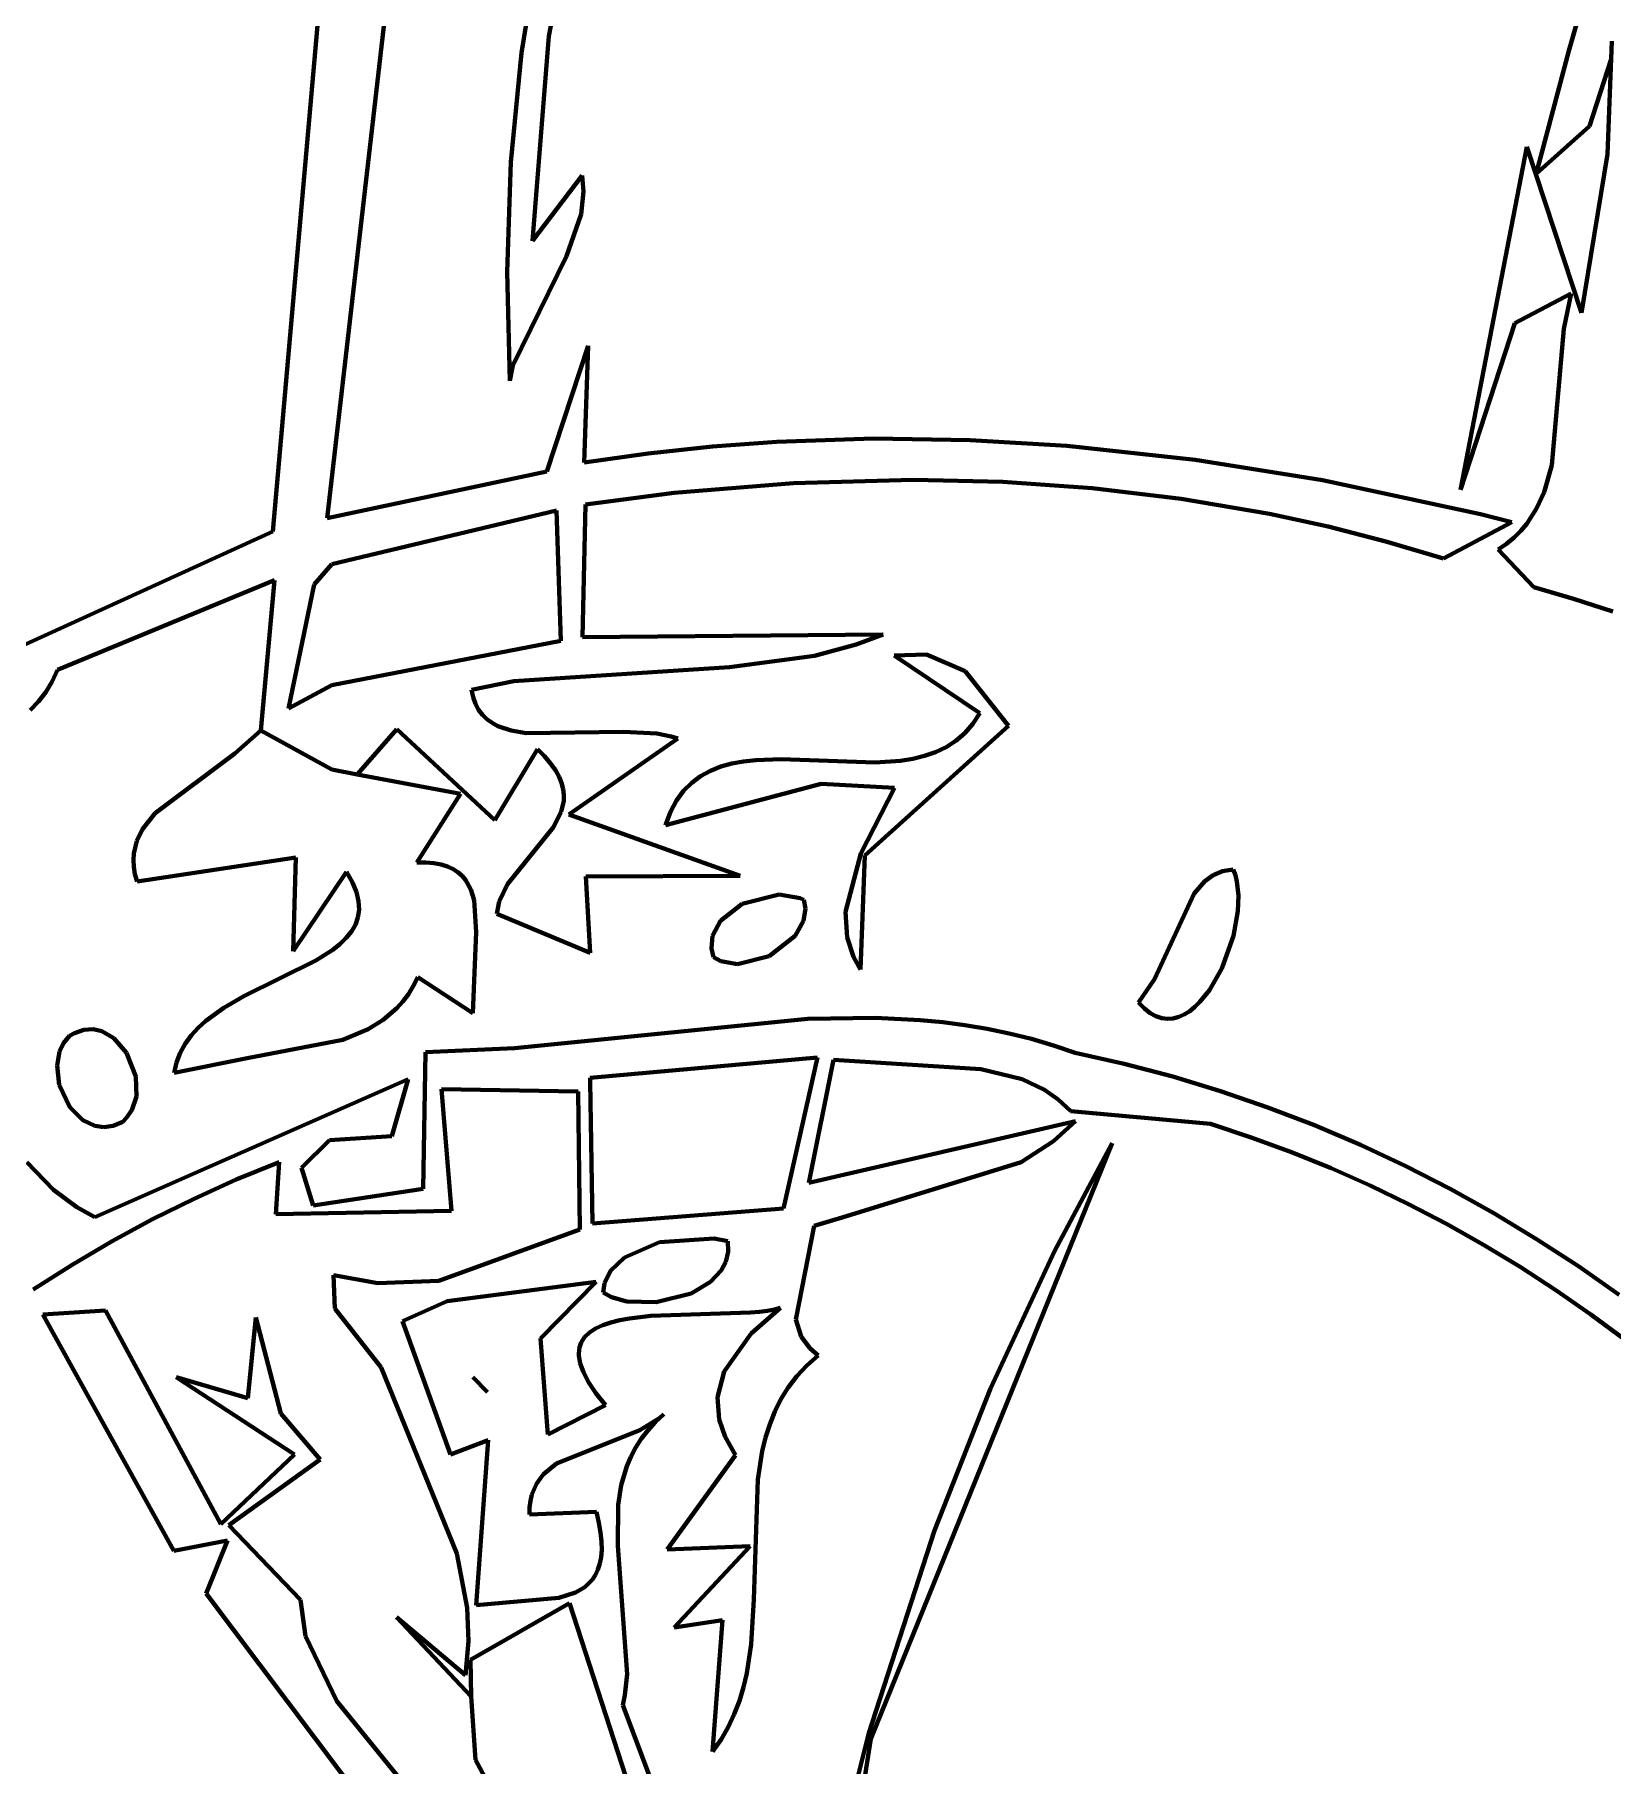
# Model space of a CAD drawing. Header units: millimetres. Extents: x 0 to 10.4, y 0 to 8.2.
# Drawn here: x 9.227 to 9.871, y 2.532 to 3.239 of the extents above; entities that cross this region are included whole.
import ezdxf

# ---------------------------------------------------------------- set-up
doc = ezdxf.new("R2010")
doc.units = ezdxf.units.MM
for name, color, linetype, lineweight in [('color#000000ff', 7, 'CONTINUOUS', 100), ('color#929292ff', 7, 'CONTINUOUS', 100), ('color#ffffffff', 7, 'CONTINUOUS', 100)]:
    doc.layers.add(name, color=color, linetype=linetype, lineweight=lineweight)

msp = doc.modelspace()

# ---------------------------------------------------------------- linework, layer by layer
at = {"layer": 'color#000000ff'}
for p, q in [((9.37783, 3.31734), (9.34618, 3.0415)), ((9.32394, 3.03604), (9.34745, 3.30261)), ((9.44762, 3.2967), (9.43676, 3.23855)), ((9.42554, 3.23179), (9.43265, 3.27615)), ((9.8535, 3.23261), (9.86788, 3.28265)), ((9.43676, 3.23855), (9.42999, 3.15487)), ((9.86933, 3.19039), (9.87103, 3.23657)), ((9.87103, 3.23657), (9.87078, 3.22915)), ((9.42122, 3.18707), (9.42554, 3.23179)), ((9.84019, 3.18232), (9.8535, 3.23261)), ((9.87078, 3.22915), (9.86185, 3.20183)), ((9.86185, 3.20183), (9.84019, 3.18232)), ((9.80919, 3.05312), (9.8363, 3.19331)), ((9.8363, 3.19331), (9.8587, 3.12545)), ((9.41966, 3.14228), (9.42122, 3.18707)), ((9.8587, 3.12545), (9.86933, 3.19039)), ((9.42999, 3.15487), (9.45035, 3.18158)), ((9.45035, 3.18158), (9.45082, 3.17509)), ((9.45082, 3.17509), (9.44994, 3.16587)), ((9.44994, 3.16587), (9.44398, 3.14871)), ((9.44398, 3.14871), (9.42204, 3.10391)), ((9.42079, 3.09768), (9.41966, 3.14228)), ((9.85448, 3.13346), (9.83141, 3.1213)), ((9.85138, 3.11891), (9.85448, 3.13346)), ((9.83141, 3.1213), (9.80919, 3.05312)), ((9.84655, 3.06321), (9.85138, 3.11891)), ((9.43584, 3.06059), (9.45279, 3.112)), ((9.45279, 3.112), (9.45116, 3.06425)), ((9.42204, 3.10391), (9.42079, 3.09768)), ((9.47736, 3.06803), (9.50361, 3.07086)), ((9.50361, 3.07086), (9.52991, 3.07279)), ((9.52991, 3.07279), (9.5694, 3.07406)), ((9.5694, 3.07406), (9.6089, 3.07346)), ((9.6089, 3.07346), (9.64834, 3.0711)), ((9.64834, 3.0711), (9.70076, 3.0654)), ((9.45116, 3.06425), (9.47736, 3.06803)), ((9.70076, 3.0654), (9.75287, 3.05703)), ((9.34618, 3.0415), (9.43584, 3.06059)), ((9.58557, 3.05728), (9.53669, 3.05592)), ((9.62222, 3.05642), (9.58557, 3.05728)), ((9.65877, 3.05386), (9.62222, 3.05642)), ((9.75287, 3.05703), (9.81738, 3.04316)), ((9.84342, 3.05225), (9.84655, 3.06321)), ((9.48797, 3.05186), (9.45167, 3.04715)), ((9.53669, 3.05592), (9.48797, 3.05186)), ((9.69513, 3.04952), (9.65877, 3.05386)), ((9.73122, 3.04333), (9.69513, 3.04952)), ((9.84033, 3.04548), (9.84342, 3.05225)), ((9.43987, 3.04469), (9.34811, 3.02277)), ((9.44167, 2.99146), (9.43987, 3.04469)), ((9.45167, 3.04715), (9.45053, 2.99297)), ((9.75509, 3.03814), (9.73122, 3.04333)), ((9.81738, 3.04316), (9.83018, 3.03997)), ((9.83627, 3.03924), (9.84033, 3.04548)), ((9.15948, 2.96112), (9.32394, 3.03604)), ((9.77877, 3.03207), (9.75509, 3.03814)), ((9.83018, 3.03997), (9.80224, 3.02509)), ((9.83108, 3.03362), (9.83383, 3.03635)), ((9.83383, 3.03635), (9.83627, 3.03924)), ((9.80224, 3.02509), (9.77877, 3.03207)), ((9.82463, 3.0287), (9.82803, 3.03107)), ((9.83912, 3.01337), (9.82463, 3.0287)), ((9.82803, 3.03107), (9.83108, 3.03362)), ((9.34811, 3.02277), (9.34082, 3.01449)), ((9.32469, 3.01619), (9.23594, 2.97961)), ((9.3191, 2.95472), (9.32469, 3.01619)), ((9.34082, 3.01449), (9.3304, 2.96369)), ((9.85539, 3.00859), (9.83912, 3.01337)), ((9.8715, 3.00336), (9.85539, 3.00859)), ((9.45053, 2.99297), (9.57333, 2.99405)), ((9.57333, 2.99405), (9.56223, 2.98988)), ((9.34808, 2.97325), (9.44167, 2.99146)), ((9.56223, 2.98988), (9.54528, 2.98531)), ((9.57787, 2.98547), (9.591, 2.9858)), ((9.591, 2.9858), (9.60679, 2.97899)), ((9.23594, 2.97961), (9.23379, 2.97482)), ((9.51056, 2.98064), (9.42244, 2.97497)), ((9.54528, 2.98531), (9.51056, 2.98064)), ((9.61287, 2.96188), (9.57787, 2.98547)), ((9.60679, 2.97899), (9.62459, 2.95671)), ((9.23379, 2.97482), (9.23119, 2.97049)), ((9.3304, 2.96369), (9.34808, 2.97325)), ((9.42244, 2.97497), (9.40517, 2.97142)), ((9.40517, 2.97142), (9.40577, 2.96833)), ((9.2282, 2.96659), (9.22483, 2.96307)), ((9.23119, 2.97049), (9.2282, 2.96659)), ((9.40577, 2.96833), (9.40672, 2.9656)), ((9.40672, 2.9656), (9.40799, 2.96321)), ((9.40799, 2.96321), (9.40957, 2.96114)), ((9.40957, 2.96114), (9.41144, 2.95936)), ((9.41144, 2.95936), (9.41357, 2.95785)), ((9.41357, 2.95785), (9.41594, 2.9566)), ((9.60665, 2.95366), (9.60995, 2.95743)), ((9.60995, 2.95743), (9.61287, 2.96188)), ((9.34806, 2.93886), (9.3191, 2.95472)), ((9.37464, 2.95531), (9.35846, 2.9368)), ((9.41461, 2.91809), (9.37464, 2.95531)), ((9.41594, 2.9566), (9.42135, 2.95478)), ((9.42135, 2.95478), (9.4275, 2.95373)), ((9.4275, 2.95373), (9.46728, 2.95426)), ((9.48936, 2.95143), (9.44482, 2.92039)), ((9.46728, 2.95426), (9.48081, 2.95357)), ((9.48081, 2.95357), (9.48671, 2.95234)), ((9.48671, 2.95234), (9.48936, 2.95143)), ((9.62459, 2.95671), (9.56589, 2.90371)), ((9.599, 2.94795), (9.60299, 2.95051)), ((9.60299, 2.95051), (9.60665, 2.95366)), ((9.43204, 2.9472), (9.41461, 2.91809)), ((9.435, 2.94421), (9.43204, 2.9472)), ((9.43744, 2.94133), (9.435, 2.94421)), ((9.58043, 2.94242), (9.5854, 2.9432)), ((9.5854, 2.9432), (9.59018, 2.94435)), ((9.59018, 2.94435), (9.59472, 2.94591)), ((9.59472, 2.94591), (9.599, 2.94795)), ((9.35846, 2.9368), (9.34806, 2.93886)), ((9.43939, 2.93856), (9.43744, 2.94133)), ((9.44088, 2.93589), (9.43939, 2.93856)), ((9.49508, 2.93343), (9.49874, 2.93615)), ((9.49874, 2.93615), (9.50272, 2.93833)), ((9.50272, 2.93833), (9.50699, 2.94002)), ((9.50699, 2.94002), (9.51153, 2.94127)), ((9.51153, 2.94127), (9.5163, 2.94215)), ((9.5163, 2.94215), (9.52128, 2.9427)), ((9.52128, 2.9427), (9.5317, 2.94303)), ((9.5317, 2.94303), (9.57, 2.94174)), ((9.57, 2.94174), (9.58043, 2.94242)), ((9.44194, 2.93331), (9.44088, 2.93589)), ((9.4426, 2.93081), (9.44194, 2.93331)), ((9.44289, 2.92839), (9.4426, 2.93081)), ((9.54798, 2.93293), (9.48434, 2.91611)), ((9.48887, 2.92617), (9.49178, 2.93013)), ((9.49178, 2.93013), (9.49508, 2.93343)), ((9.57796, 2.93136), (9.54798, 2.93293)), ((9.56426, 2.90442), (9.57796, 2.93136)), ((9.44182, 2.92152), (9.44283, 2.92604)), ((9.44283, 2.92604), (9.44289, 2.92839)), ((9.48638, 2.92152), (9.48887, 2.92617)), ((9.41977, 2.89195), (9.43849, 2.91507)), ((9.43849, 2.91507), (9.44182, 2.92152)), ((9.44482, 2.92039), (9.51492, 2.8953)), ((9.48434, 2.91611), (9.48638, 2.92152)), ((9.55795, 2.88067), (9.56426, 2.90442)), ((9.56589, 2.90371), (9.56399, 2.85711)), ((9.51492, 2.8953), (9.45187, 2.8951)), ((9.45187, 2.8951), (9.45359, 2.86389)), ((9.70473, 2.89315), (9.70811, 2.89561)), ((9.70811, 2.89561), (9.71195, 2.89724)), ((9.71195, 2.89724), (9.71632, 2.89791)), ((9.71632, 2.89791), (9.71723, 2.8956)), ((9.71723, 2.8956), (9.71789, 2.89305)), ((9.41643, 2.88491), (9.41977, 2.89195)), ((9.51573, 2.88388), (9.53079, 2.88773)), ((9.53079, 2.88773), (9.53946, 2.88622)), ((9.68419, 2.85317), (9.70038, 2.88815)), ((9.70038, 2.88815), (9.70473, 2.89315)), ((9.71789, 2.89305), (9.71852, 2.88732)), ((9.71852, 2.88732), (9.71827, 2.88097)), ((9.41541, 2.87986), (9.41643, 2.88491)), ((9.45359, 2.86389), (9.41541, 2.87986)), ((9.50686, 2.87696), (9.51573, 2.88388)), ((9.53946, 2.88622), (9.54095, 2.88551)), ((9.54152, 2.88206), (9.5408, 2.87703)), ((9.54095, 2.88551), (9.54152, 2.88206)), ((9.55867, 2.87009), (9.55795, 2.88067)), ((9.71827, 2.88097), (9.71642, 2.87084)), ((9.50362, 2.87088), (9.50686, 2.87696)), ((9.5408, 2.87703), (9.53738, 2.87083)), ((9.50316, 2.86572), (9.50362, 2.87088)), ((9.50399, 2.86205), (9.50316, 2.86572)), ((9.53738, 2.87083), (9.5268, 2.86252)), ((9.5612, 2.86225), (9.55867, 2.87009)), ((9.71642, 2.87084), (9.71163, 2.85747)), ((9.50698, 2.86045), (9.50399, 2.86205)), ((9.51386, 2.85924), (9.50698, 2.86045)), ((9.5268, 2.86252), (9.51386, 2.85924)), ((9.56399, 2.85711), (9.5612, 2.86225)), ((9.6777, 2.84358), (9.68419, 2.85317)), ((9.71163, 2.85747), (9.70663, 2.84864)), ((9.70663, 2.84864), (9.70276, 2.84379)), ((9.54257, 2.83684), (9.57018, 2.83727)), ((9.57018, 2.83727), (9.5885, 2.83638)), ((9.68005, 2.84113), (9.6777, 2.84358)), ((9.68242, 2.83927), (9.68005, 2.84113)), ((9.68479, 2.83796), (9.68242, 2.83927)), ((9.68715, 2.83717), (9.68479, 2.83796)), ((9.6895, 2.83688), (9.68715, 2.83717)), ((9.69183, 2.83705), (9.6895, 2.83688)), ((9.69412, 2.83766), (9.69183, 2.83705)), ((9.69637, 2.83867), (9.69412, 2.83766)), ((9.69857, 2.84004), (9.69637, 2.83867)), ((9.7007, 2.84176), (9.69857, 2.84004)), ((9.70276, 2.84379), (9.7007, 2.84176)), ((9.42269, 2.82497), (9.54257, 2.83684)), ((9.5885, 2.83638), (9.59763, 2.83551)), ((9.59763, 2.83551), (9.60674, 2.83433)), ((9.60674, 2.83433), (9.61581, 2.83282)), ((9.61581, 2.83282), (9.62486, 2.83095)), ((9.62486, 2.83095), (9.63387, 2.8287)), ((9.38541, 2.76741), (9.38628, 2.82325)), ((9.38628, 2.82325), (9.42269, 2.82497)), ((9.63387, 2.8287), (9.64285, 2.82605)), ((9.64285, 2.82605), (9.65179, 2.82297)), ((9.65179, 2.82297), (9.67181, 2.8185)), ((9.54642, 2.82105), (9.45359, 2.81275)), ((9.53254, 2.75933), (9.54642, 2.82105)), ((9.55297, 2.82015), (9.543, 2.76992)), ((9.61326, 2.81627), (9.55297, 2.82015)), ((9.63005, 2.81229), (9.61326, 2.81627)), ((9.67181, 2.8185), (9.69163, 2.81329)), ((9.25115, 2.75581), (9.37923, 2.81219)), ((9.37923, 2.81219), (9.37262, 2.78893)), ((9.45359, 2.81275), (9.45361, 2.81116)), ((9.45361, 2.81116), (9.45449, 2.7533)), ((9.63922, 2.80794), (9.63005, 2.81229)), ((9.69163, 2.81329), (9.71121, 2.80736)), ((9.44863, 2.80723), (9.39291, 2.80818)), ((9.39291, 2.80818), (9.39697, 2.7584)), ((9.44936, 2.75083), (9.44863, 2.80723)), ((9.64482, 2.804), (9.63922, 2.80794)), ((9.64996, 2.79911), (9.64482, 2.804)), ((9.71121, 2.80736), (9.73054, 2.80072)), ((9.543, 2.76992), (9.65197, 2.79506)), ((9.65197, 2.79506), (9.64297, 2.78693)), ((9.70705, 2.79392), (9.64996, 2.79911)), ((9.73054, 2.80072), (9.74961, 2.79339)), ((9.37262, 2.78893), (9.34715, 2.7873)), ((9.72368, 2.78844), (9.70705, 2.79392)), ((9.7401, 2.78241), (9.72368, 2.78844)), ((9.74961, 2.79339), (9.76839, 2.78539)), ((9.34715, 2.7873), (9.33564, 2.77598)), ((9.66687, 2.78606), (9.56822, 2.54257)), ((9.64297, 2.78693), (9.62965, 2.77836)), ((9.64345, 2.74224), (9.66687, 2.78606)), ((9.7563, 2.77586), (9.7401, 2.78241)), ((9.76839, 2.78539), (9.78687, 2.77672)), ((9.22348, 2.77834), (9.23429, 2.76703)), ((9.32651, 2.77833), (9.30899, 2.77117)), ((9.32515, 2.75707), (9.32651, 2.77833)), ((9.33564, 2.77598), (9.34045, 2.76064)), ((9.62965, 2.77836), (9.5565, 2.75574)), ((9.77226, 2.76879), (9.7563, 2.77586)), ((9.78687, 2.77672), (9.80502, 2.76741)), ((9.23429, 2.76703), (9.2439, 2.75986)), ((9.30899, 2.77117), (9.29176, 2.76337)), ((9.34045, 2.76064), (9.38541, 2.76741)), ((9.78798, 2.76121), (9.77226, 2.76879)), ((9.80502, 2.76741), (9.82284, 2.75747)), ((9.2439, 2.75986), (9.25115, 2.75581)), ((9.29176, 2.76337), (9.27483, 2.75496)), ((9.45449, 2.7533), (9.53254, 2.75933)), ((9.80344, 2.75313), (9.78798, 2.76121)), ((9.27483, 2.75496), (9.25823, 2.74596)), ((9.39697, 2.7584), (9.32515, 2.75707)), ((9.5451, 2.75228), (9.53757, 2.71406)), ((9.5565, 2.75574), (9.5451, 2.75228)), ((9.81864, 2.74457), (9.80344, 2.75313)), ((9.82284, 2.75747), (9.8403, 2.74691)), ((9.25823, 2.74596), (9.24197, 2.73638)), ((9.39181, 2.72983), (9.44936, 2.75083)), ((9.48191, 2.74557), (9.46758, 2.73937)), ((9.50433, 2.74713), (9.48191, 2.74557)), ((9.50981, 2.74597), (9.50433, 2.74713)), ((9.50996, 2.74162), (9.50981, 2.74597)), ((9.8403, 2.74691), (9.85738, 2.73576)), ((9.46758, 2.73937), (9.46188, 2.73388)), ((9.50902, 2.73763), (9.50996, 2.74162)), ((9.61723, 2.68576), (9.64345, 2.74224)), ((9.83356, 2.73553), (9.81864, 2.74457)), ((9.24197, 2.73638), (9.22605, 2.72623)), ((9.3493, 2.7185), (9.34869, 2.73213)), ((9.34869, 2.73213), (9.36685, 2.7288)), ((9.46188, 2.73388), (9.45943, 2.72882)), ((9.50278, 2.72939), (9.50713, 2.73404)), ((9.50713, 2.73404), (9.50902, 2.73763)), ((9.84819, 2.72604), (9.83356, 2.73553)), ((9.85738, 2.73576), (9.87407, 2.72403)), ((9.36685, 2.7288), (9.39181, 2.72983)), ((9.45608, 2.72937), (9.39512, 2.72148)), ((9.43326, 2.70623), (9.45608, 2.72937)), ((9.45943, 2.72882), (9.45887, 2.72498)), ((9.45887, 2.72498), (9.46237, 2.72312)), ((9.48053, 2.72103), (9.49485, 2.72469)), ((9.49485, 2.72469), (9.50278, 2.72939)), ((9.86252, 2.7161), (9.84819, 2.72604)), ((9.23, 2.71599), (9.25563, 2.71767)), ((9.25563, 2.71767), (9.30272, 2.6304)), ((9.3682, 2.69436), (9.3493, 2.7185)), ((9.39512, 2.72148), (9.37698, 2.71333)), ((9.46237, 2.72312), (9.46861, 2.72136)), ((9.46861, 2.72136), (9.48053, 2.72103)), ((9.51911, 2.71689), (9.51091, 2.71654)), ((9.52277, 2.71718), (9.51911, 2.71689)), ((9.51932, 2.70827), (9.5314, 2.71883)), ((9.52607, 2.71759), (9.52277, 2.71718)), ((9.52897, 2.71813), (9.52607, 2.71759)), ((9.5314, 2.71883), (9.52897, 2.71813)), ((9.28355, 2.61948), (9.23, 2.71599)), ((9.31369, 2.68181), (9.31704, 2.71488)), ((9.31704, 2.71488), (9.32721, 2.67558)), ((9.37698, 2.71333), (9.39657, 2.65883)), ((9.45578, 2.71029), (9.4533, 2.70868)), ((9.45871, 2.71165), (9.45578, 2.71029)), ((9.46205, 2.71278), (9.45871, 2.71165)), ((9.46574, 2.71371), (9.46205, 2.71278)), ((9.46973, 2.71444), (9.46574, 2.71371)), ((9.47842, 2.71546), (9.46973, 2.71444)), ((9.51091, 2.71654), (9.47842, 2.71546)), ((9.53757, 2.71406), (9.53979, 2.70704)), ((9.87654, 2.70572), (9.86252, 2.7161)), ((9.43629, 2.66698), (9.43326, 2.70623)), ((9.44992, 2.70461), (9.44911, 2.7021)), ((9.45133, 2.70679), (9.44992, 2.70461)), ((9.4533, 2.70868), (9.45133, 2.70679)), ((9.50832, 2.69281), (9.51932, 2.70827)), ((9.53979, 2.70704), (9.54332, 2.70222)), ((9.44911, 2.7021), (9.44896, 2.69925)), ((9.44896, 2.69925), (9.44953, 2.69603)), ((9.44953, 2.69603), (9.45085, 2.69243)), ((9.54672, 2.69927), (9.54209, 2.69519)), ((9.54332, 2.70222), (9.54672, 2.69927)), ((9.33281, 2.65882), (9.28449, 2.6905)), ((9.28449, 2.6905), (9.31369, 2.68181)), ((9.39915, 2.61834), (9.3682, 2.69436)), ((9.45085, 2.69243), (9.45298, 2.68841)), ((9.45298, 2.68841), (9.45598, 2.68396)), ((9.50559, 2.68223), (9.50832, 2.69281)), ((9.53804, 2.69083), (9.53455, 2.68624)), ((9.54209, 2.69519), (9.53804, 2.69083)), ((9.45598, 2.68396), (9.45989, 2.67905)), ((9.50628, 2.67319), (9.50559, 2.68223)), ((9.53156, 2.68141), (9.52904, 2.67637)), ((9.53455, 2.68624), (9.53156, 2.68141)), ((9.59427, 2.62771), (9.61723, 2.68576)), ((9.32721, 2.67558), (9.34328, 2.65684)), ((9.45989, 2.67905), (9.43629, 2.66698)), ((9.48375, 2.67533), (9.48021, 2.67205)), ((9.48209, 2.67379), (9.48375, 2.67533)), ((9.52904, 2.67637), (9.52695, 2.67113)), ((9.43986, 2.65512), (9.47395, 2.66878)), ((9.47395, 2.66878), (9.48209, 2.67379)), ((9.47712, 2.66867), (9.47444, 2.66517)), ((9.48021, 2.67205), (9.47712, 2.66867)), ((9.50871, 2.66606), (9.50628, 2.67319)), ((9.52695, 2.67113), (9.52525, 2.66572)), ((9.39657, 2.65883), (9.41187, 2.6647)), ((9.41187, 2.6647), (9.40707, 2.59717)), ((9.47214, 2.66158), (9.47021, 2.65789)), ((9.47444, 2.66517), (9.47214, 2.66158)), ((9.51296, 2.6586), (9.50871, 2.66606)), ((9.52389, 2.66016), (9.52206, 2.64861)), ((9.52525, 2.66572), (9.52389, 2.66016)), ((9.30272, 2.6304), (9.33281, 2.65882)), ((9.34328, 2.65684), (9.30592, 2.62995)), ((9.4344, 2.65061), (9.43986, 2.65512)), ((9.46861, 2.65412), (9.46633, 2.64632)), ((9.47021, 2.65789), (9.46861, 2.65412)), ((9.4851, 2.62005), (9.51296, 2.6586)), ((9.42976, 2.64244), (9.43165, 2.64688)), ((9.43165, 2.64688), (9.4344, 2.65061)), ((9.46633, 2.64632), (9.46509, 2.63825)), ((9.52206, 2.64861), (9.52048, 2.59956)), ((9.42888, 2.63719), (9.42919, 2.63992)), ((9.42919, 2.63992), (9.42976, 2.64244)), ((9.42886, 2.63423), (9.42888, 2.63719)), ((9.45618, 2.63535), (9.42886, 2.63423)), ((9.45721, 2.63095), (9.45618, 2.63535)), ((9.46509, 2.63825), (9.46494, 2.62144)), ((9.30592, 2.62995), (9.33521, 2.59948)), ((9.45789, 2.62692), (9.45721, 2.63095)), ((9.45825, 2.62325), (9.45789, 2.62692)), ((9.56726, 2.54451), (9.59427, 2.62771)), ((9.30539, 2.62364), (9.28355, 2.61948)), ((9.29667, 2.60199), (9.30539, 2.62364)), ((9.40334, 2.59619), (9.39915, 2.61834)), ((9.45806, 2.61691), (9.4583, 2.61992)), ((9.4583, 2.61992), (9.45825, 2.62325)), ((9.46494, 2.62144), (9.46866, 2.56904)), ((9.51897, 2.62142), (9.4851, 2.62005)), ((9.48795, 2.58812), (9.51897, 2.62142)), ((9.45576, 2.60964), (9.45678, 2.61179)), ((9.45678, 2.61179), (9.45755, 2.6142)), ((9.45755, 2.6142), (9.45806, 2.61691)), ((9.4476, 2.60239), (9.45142, 2.60466)), ((9.45142, 2.60466), (9.45452, 2.60775)), ((9.45452, 2.60775), (9.45576, 2.60964)), ((9.39968, 2.46523), (9.29667, 2.60199)), ((9.33521, 2.59948), (9.33727, 2.58451)), ((9.44511, 2.59799), (9.40466, 2.57486)), ((9.40707, 2.59717), (9.44083, 2.60021)), ((9.44083, 2.60021), (9.4476, 2.60239)), ((9.46821, 2.52707), (9.44511, 2.59799)), ((9.52048, 2.59956), (9.51936, 2.58123)), ((9.40497, 2.55985), (9.37442, 2.59232)), ((9.37442, 2.59232), (9.40264, 2.56868)), ((9.40389, 2.58257), (9.40334, 2.59619)), ((9.50768, 2.59109), (9.48795, 2.58812)), ((9.50361, 2.5374), (9.50768, 2.59109)), ((9.33727, 2.58451), (9.35009, 2.55803)), ((9.40264, 2.56868), (9.40389, 2.58257)), ((9.51936, 2.58123), (9.51757, 2.56941)), ((9.40466, 2.57486), (9.40497, 2.55985)), ((9.46866, 2.56904), (9.46777, 2.56051)), ((9.51757, 2.56941), (9.51624, 2.56367)), ((9.51624, 2.56367), (9.51456, 2.55807)), ((9.35009, 2.55803), (9.37653, 2.52542)), ((9.46777, 2.56051), (9.46698, 2.55631)), ((9.46698, 2.55631), (9.48471, 2.5094)), ((9.51456, 2.55807), (9.5125, 2.55262)), ((9.51002, 2.54735), (9.50707, 2.54227)), ((9.5125, 2.55262), (9.51002, 2.54735)), ((9.50707, 2.54227), (9.50361, 2.5374)), ((9.54321, 2.44785), (9.56726, 2.54451)), ((9.56822, 2.54257), (9.55318, 2.44632))]:
    msp.add_line(p, q, dxfattribs=at)
at = {"layer": 'color#929292ff'}
for p, q in [((9.30839, 2.9453), (9.3191, 2.95472)), ((9.3191, 2.95472), (9.34806, 2.93886)), ((9.27585, 2.92102), (9.30839, 2.9453)), ((9.34806, 2.93886), (9.35846, 2.9368)), ((9.35846, 2.9368), (9.40065, 2.92892)), ((9.40065, 2.92892), (9.38281, 2.90085)), ((9.27073, 2.91444), (9.27585, 2.92102)), ((9.26716, 2.90454), (9.26841, 2.90967)), ((9.26841, 2.90967), (9.27073, 2.91444)), ((9.26698, 2.90182), (9.26716, 2.90454)), ((9.26712, 2.89899), (9.26698, 2.90182)), ((9.3334, 2.90284), (9.26847, 2.89298)), ((9.33231, 2.86452), (9.3334, 2.90284)), ((9.38281, 2.90085), (9.38647, 2.90083)), ((9.38647, 2.90083), (9.38975, 2.90054)), ((9.26761, 2.89604), (9.26712, 2.89899)), ((9.26847, 2.89298), (9.26761, 2.89604)), ((9.354, 2.89694), (9.33231, 2.86452)), ((9.35645, 2.89264), (9.354, 2.89694)), ((9.38975, 2.90054), (9.39269, 2.89998)), ((9.39269, 2.89998), (9.39529, 2.89916)), ((9.39529, 2.89916), (9.39757, 2.89811)), ((9.39757, 2.89811), (9.39955, 2.89684)), ((9.39955, 2.89684), (9.40125, 2.89537)), ((9.40125, 2.89537), (9.4027, 2.89369)), ((9.4027, 2.89369), (9.40487, 2.88983)), ((9.3581, 2.88865), (9.35645, 2.89264)), ((9.35899, 2.88495), (9.3581, 2.88865)), ((9.40487, 2.88983), (9.40623, 2.88536)), ((9.35873, 2.87831), (9.35919, 2.88151)), ((9.35919, 2.88151), (9.35899, 2.88495)), ((9.40623, 2.88536), (9.40702, 2.87229)), ((9.35394, 2.86995), (9.35605, 2.87255)), ((9.35605, 2.87255), (9.35766, 2.87534)), ((9.35766, 2.87534), (9.35873, 2.87831)), ((9.34842, 2.86516), (9.35138, 2.86749)), ((9.35138, 2.86749), (9.35394, 2.86995)), ((9.40702, 2.87229), (9.40571, 2.83916)), ((9.31216, 2.84618), (9.3415, 2.86079)), ((9.3415, 2.86079), (9.34842, 2.86516)), ((9.38314, 2.85391), (9.38134, 2.85032)), ((9.40571, 2.83916), (9.38314, 2.85391)), ((9.30398, 2.84145), (9.31216, 2.84618)), ((9.37931, 2.84702), (9.37706, 2.84401)), ((9.38134, 2.85032), (9.37931, 2.84702)), ((9.29663, 2.83613), (9.30398, 2.84145)), ((9.37459, 2.84127), (9.36909, 2.83654)), ((9.37706, 2.84401), (9.37459, 2.84127)), ((9.23845, 2.82695), (9.24087, 2.82993)), ((9.24087, 2.82993), (9.24285, 2.83108)), ((9.24285, 2.83108), (9.24675, 2.83244)), ((9.24675, 2.83244), (9.25052, 2.83265)), ((9.25052, 2.83265), (9.2541, 2.83185)), ((9.2541, 2.83185), (9.25896, 2.82905)), ((9.28806, 2.82667), (9.29053, 2.83005)), ((9.29053, 2.83005), (9.2934, 2.8332)), ((9.2934, 2.8332), (9.29663, 2.83613)), ((9.36291, 2.8327), (9.3526, 2.82834)), ((9.36909, 2.83654), (9.36291, 2.8327)), ((9.23577, 2.81787), (9.23683, 2.82354)), ((9.23683, 2.82354), (9.23845, 2.82695)), ((9.25896, 2.82905), (9.26418, 2.82303)), ((9.26418, 2.82303), (9.26796, 2.81336)), ((9.28457, 2.8191), (9.28606, 2.82302)), ((9.28606, 2.82302), (9.28806, 2.82667)), ((9.3526, 2.82834), (9.31351, 2.82089)), ((9.23668, 2.80995), (9.23577, 2.81787)), ((9.31351, 2.82089), (9.28365, 2.81487)), ((9.28365, 2.81487), (9.28457, 2.8191)), ((9.24094, 2.80086), (9.23668, 2.80995)), ((9.26796, 2.81336), (9.26817, 2.80521)), ((9.26817, 2.80521), (9.26635, 2.79957)), ((9.24633, 2.79546), (9.24094, 2.80086)), ((9.25125, 2.79315), (9.24633, 2.79546)), ((9.2626, 2.79484), (9.25865, 2.7932)), ((9.26408, 2.79629), (9.2626, 2.79484)), ((9.26635, 2.79957), (9.26408, 2.79629)), ((9.25485, 2.79268), (9.25125, 2.79315)), ((9.25865, 2.7932), (9.25485, 2.79268)), ((9.40566, 2.69039), (9.41172, 2.68435)), ((9.41172, 2.68435), (9.40566, 2.69039)), ((9.40466, 2.57486), (9.44511, 2.59799)), ((9.44511, 2.59799), (9.46821, 2.52707)), ((9.40497, 2.55985), (9.40466, 2.57486)), ((9.40678, 2.53399), (9.40497, 2.55985)), ((9.43113, 2.48864), (9.40678, 2.53399))]:
    msp.add_line(p, q, dxfattribs=at)
at = {"layer": 'color#ffffffff'}
for p, q in [((9.34618, 3.0415), (9.37783, 3.31734)), ((9.34745, 3.30261), (9.32394, 3.03604)), ((9.43676, 3.23855), (9.44762, 3.2967)), ((9.43265, 3.27615), (9.42554, 3.23179)), ((9.86788, 3.28265), (9.8535, 3.23261)), ((9.42999, 3.15487), (9.43676, 3.23855)), ((9.87103, 3.23657), (9.86933, 3.19039)), ((9.87078, 3.22915), (9.87103, 3.23657)), ((9.42554, 3.23179), (9.42122, 3.18707)), ((9.8535, 3.23261), (9.84019, 3.18232)), ((9.86185, 3.20183), (9.87078, 3.22915)), ((9.84019, 3.18232), (9.86185, 3.20183)), ((9.8363, 3.19331), (9.80919, 3.05312)), ((9.8587, 3.12545), (9.8363, 3.19331)), ((9.42122, 3.18707), (9.41966, 3.14228)), ((9.86933, 3.19039), (9.8587, 3.12545)), ((9.45035, 3.18158), (9.42999, 3.15487)), ((9.45082, 3.17509), (9.45035, 3.18158)), ((9.44994, 3.16587), (9.45082, 3.17509)), ((9.44398, 3.14871), (9.44994, 3.16587)), ((9.42204, 3.10391), (9.44398, 3.14871)), ((9.41966, 3.14228), (9.42079, 3.09768)), ((9.83141, 3.1213), (9.85448, 3.13346)), ((9.85448, 3.13346), (9.85138, 3.11891)), ((9.80919, 3.05312), (9.83141, 3.1213)), ((9.85138, 3.11891), (9.84655, 3.06321)), ((9.45279, 3.112), (9.43584, 3.06059)), ((9.45116, 3.06425), (9.45279, 3.112)), ((9.42079, 3.09768), (9.42204, 3.10391)), ((9.50361, 3.07086), (9.47736, 3.06803)), ((9.52991, 3.07279), (9.50361, 3.07086)), ((9.5694, 3.07406), (9.52991, 3.07279)), ((9.6089, 3.07346), (9.5694, 3.07406)), ((9.64834, 3.0711), (9.6089, 3.07346)), ((9.70076, 3.0654), (9.64834, 3.0711)), ((9.47736, 3.06803), (9.45116, 3.06425)), ((9.75287, 3.05703), (9.70076, 3.0654)), ((9.43584, 3.06059), (9.34618, 3.0415)), ((9.53669, 3.05592), (9.58557, 3.05728)), ((9.58557, 3.05728), (9.62222, 3.05642)), ((9.62222, 3.05642), (9.65877, 3.05386)), ((9.81738, 3.04316), (9.75287, 3.05703)), ((9.84655, 3.06321), (9.84342, 3.05225)), ((9.45167, 3.04715), (9.48797, 3.05186)), ((9.48797, 3.05186), (9.53669, 3.05592)), ((9.65877, 3.05386), (9.69513, 3.04952)), ((9.69513, 3.04952), (9.73122, 3.04333)), ((9.84342, 3.05225), (9.84033, 3.04548)), ((9.34811, 3.02277), (9.43987, 3.04469)), ((9.43987, 3.04469), (9.44167, 2.99146)), ((9.45053, 2.99297), (9.45167, 3.04715)), ((9.73122, 3.04333), (9.75509, 3.03814)), ((9.83018, 3.03997), (9.81738, 3.04316)), ((9.84033, 3.04548), (9.83627, 3.03924)), ((9.32394, 3.03604), (9.15948, 2.96112)), ((9.75509, 3.03814), (9.77877, 3.03207)), ((9.80224, 3.02509), (9.83018, 3.03997)), ((9.83383, 3.03635), (9.83108, 3.03362)), ((9.83627, 3.03924), (9.83383, 3.03635)), ((9.77877, 3.03207), (9.80224, 3.02509)), ((9.82803, 3.03107), (9.82463, 3.0287)), ((9.82463, 3.0287), (9.83912, 3.01337)), ((9.83108, 3.03362), (9.82803, 3.03107)), ((9.34082, 3.01449), (9.34811, 3.02277)), ((9.23594, 2.97961), (9.32469, 3.01619)), ((9.32469, 3.01619), (9.3191, 2.95472)), ((9.3304, 2.96369), (9.34082, 3.01449)), ((9.83912, 3.01337), (9.85539, 3.00859)), ((9.85539, 3.00859), (9.8715, 3.00336)), ((9.57333, 2.99405), (9.45053, 2.99297)), ((9.56223, 2.98988), (9.57333, 2.99405)), ((9.44167, 2.99146), (9.34808, 2.97325)), ((9.54528, 2.98531), (9.56223, 2.98988)), ((9.591, 2.9858), (9.57787, 2.98547)), ((9.60679, 2.97899), (9.591, 2.9858)), ((9.23379, 2.97482), (9.23594, 2.97961)), ((9.42244, 2.97497), (9.51056, 2.98064)), ((9.51056, 2.98064), (9.54528, 2.98531)), ((9.57787, 2.98547), (9.61287, 2.96188)), ((9.62459, 2.95671), (9.60679, 2.97899)), ((9.23119, 2.97049), (9.23379, 2.97482)), ((9.34808, 2.97325), (9.3304, 2.96369)), ((9.40517, 2.97142), (9.42244, 2.97497)), ((9.40577, 2.96833), (9.40517, 2.97142)), ((9.22483, 2.96307), (9.2282, 2.96659)), ((9.2282, 2.96659), (9.23119, 2.97049)), ((9.40672, 2.9656), (9.40577, 2.96833)), ((9.40799, 2.96321), (9.40672, 2.9656)), ((9.40957, 2.96114), (9.40799, 2.96321)), ((9.41144, 2.95936), (9.40957, 2.96114)), ((9.41357, 2.95785), (9.41144, 2.95936)), ((9.41594, 2.9566), (9.41357, 2.95785)), ((9.60995, 2.95743), (9.60665, 2.95366)), ((9.61287, 2.96188), (9.60995, 2.95743)), ((9.3191, 2.95472), (9.30839, 2.9453)), ((9.35846, 2.9368), (9.37464, 2.95531)), ((9.37464, 2.95531), (9.41461, 2.91809)), ((9.42135, 2.95478), (9.41594, 2.9566)), ((9.4275, 2.95373), (9.42135, 2.95478)), ((9.46728, 2.95426), (9.4275, 2.95373)), ((9.44482, 2.92039), (9.48936, 2.95143)), ((9.48081, 2.95357), (9.46728, 2.95426)), ((9.48671, 2.95234), (9.48081, 2.95357)), ((9.48936, 2.95143), (9.48671, 2.95234)), ((9.56589, 2.90371), (9.62459, 2.95671)), ((9.60299, 2.95051), (9.599, 2.94795)), ((9.60665, 2.95366), (9.60299, 2.95051)), ((9.30839, 2.9453), (9.27585, 2.92102)), ((9.41461, 2.91809), (9.43204, 2.9472)), ((9.43204, 2.9472), (9.435, 2.94421)), ((9.435, 2.94421), (9.43744, 2.94133)), ((9.5854, 2.9432), (9.58043, 2.94242)), ((9.59018, 2.94435), (9.5854, 2.9432)), ((9.59472, 2.94591), (9.59018, 2.94435)), ((9.599, 2.94795), (9.59472, 2.94591)), ((9.40065, 2.92892), (9.35846, 2.9368)), ((9.43744, 2.94133), (9.43939, 2.93856)), ((9.43939, 2.93856), (9.44088, 2.93589)), ((9.49874, 2.93615), (9.49508, 2.93343)), ((9.50272, 2.93833), (9.49874, 2.93615)), ((9.50699, 2.94002), (9.50272, 2.93833)), ((9.51153, 2.94127), (9.50699, 2.94002)), ((9.5163, 2.94215), (9.51153, 2.94127)), ((9.52128, 2.9427), (9.5163, 2.94215)), ((9.5317, 2.94303), (9.52128, 2.9427)), ((9.57, 2.94174), (9.5317, 2.94303)), ((9.58043, 2.94242), (9.57, 2.94174)), ((9.44088, 2.93589), (9.44194, 2.93331)), ((9.44194, 2.93331), (9.4426, 2.93081)), ((9.4426, 2.93081), (9.44289, 2.92839)), ((9.48434, 2.91611), (9.54798, 2.93293)), ((9.49178, 2.93013), (9.48887, 2.92617)), ((9.49508, 2.93343), (9.49178, 2.93013)), ((9.54798, 2.93293), (9.57796, 2.93136)), ((9.57796, 2.93136), (9.56426, 2.90442)), ((9.38281, 2.90085), (9.40065, 2.92892)), ((9.44283, 2.92604), (9.44182, 2.92152)), ((9.44289, 2.92839), (9.44283, 2.92604)), ((9.48887, 2.92617), (9.48638, 2.92152)), ((9.27585, 2.92102), (9.27073, 2.91444)), ((9.43849, 2.91507), (9.41977, 2.89195)), ((9.44182, 2.92152), (9.43849, 2.91507)), ((9.51492, 2.8953), (9.44482, 2.92039)), ((9.48638, 2.92152), (9.48434, 2.91611)), ((9.26841, 2.90967), (9.26716, 2.90454)), ((9.27073, 2.91444), (9.26841, 2.90967)), ((9.26716, 2.90454), (9.26698, 2.90182)), ((9.26698, 2.90182), (9.26712, 2.89899)), ((9.26847, 2.89298), (9.3334, 2.90284)), ((9.3334, 2.90284), (9.33231, 2.86452)), ((9.38647, 2.90083), (9.38281, 2.90085)), ((9.38975, 2.90054), (9.38647, 2.90083)), ((9.56426, 2.90442), (9.55795, 2.88067)), ((9.56399, 2.85711), (9.56589, 2.90371)), ((9.26712, 2.89899), (9.26761, 2.89604)), ((9.26761, 2.89604), (9.26847, 2.89298)), ((9.33231, 2.86452), (9.354, 2.89694)), ((9.354, 2.89694), (9.35645, 2.89264)), ((9.39269, 2.89998), (9.38975, 2.90054)), ((9.39529, 2.89916), (9.39269, 2.89998)), ((9.39757, 2.89811), (9.39529, 2.89916)), ((9.39955, 2.89684), (9.39757, 2.89811)), ((9.40125, 2.89537), (9.39955, 2.89684)), ((9.4027, 2.89369), (9.40125, 2.89537)), ((9.40487, 2.88983), (9.4027, 2.89369)), ((9.45187, 2.8951), (9.51492, 2.8953)), ((9.45359, 2.86389), (9.45187, 2.8951)), ((9.70811, 2.89561), (9.70473, 2.89315)), ((9.71195, 2.89724), (9.70811, 2.89561)), ((9.71632, 2.89791), (9.71195, 2.89724)), ((9.71723, 2.8956), (9.71632, 2.89791)), ((9.71789, 2.89305), (9.71723, 2.8956)), ((9.35645, 2.89264), (9.3581, 2.88865)), ((9.3581, 2.88865), (9.35899, 2.88495)), ((9.40623, 2.88536), (9.40487, 2.88983)), ((9.41977, 2.89195), (9.41643, 2.88491)), ((9.53079, 2.88773), (9.51573, 2.88388)), ((9.53946, 2.88622), (9.53079, 2.88773)), ((9.70038, 2.88815), (9.68419, 2.85317)), ((9.70473, 2.89315), (9.70038, 2.88815)), ((9.71852, 2.88732), (9.71789, 2.89305)), ((9.71827, 2.88097), (9.71852, 2.88732)), ((9.35919, 2.88151), (9.35873, 2.87831)), ((9.35899, 2.88495), (9.35919, 2.88151)), ((9.40702, 2.87229), (9.40623, 2.88536)), ((9.41643, 2.88491), (9.41541, 2.87986)), ((9.41541, 2.87986), (9.45359, 2.86389)), ((9.51573, 2.88388), (9.50686, 2.87696)), ((9.54095, 2.88551), (9.53946, 2.88622)), ((9.5408, 2.87703), (9.54152, 2.88206)), ((9.54152, 2.88206), (9.54095, 2.88551)), ((9.55795, 2.88067), (9.55867, 2.87009)), ((9.71642, 2.87084), (9.71827, 2.88097)), ((9.35605, 2.87255), (9.35394, 2.86995)), ((9.35766, 2.87534), (9.35605, 2.87255)), ((9.35873, 2.87831), (9.35766, 2.87534)), ((9.50686, 2.87696), (9.50362, 2.87088)), ((9.53738, 2.87083), (9.5408, 2.87703)), ((9.35138, 2.86749), (9.34842, 2.86516)), ((9.35394, 2.86995), (9.35138, 2.86749)), ((9.40571, 2.83916), (9.40702, 2.87229)), ((9.50362, 2.87088), (9.50316, 2.86572)), ((9.50316, 2.86572), (9.50399, 2.86205)), ((9.5268, 2.86252), (9.53738, 2.87083)), ((9.55867, 2.87009), (9.5612, 2.86225)), ((9.71163, 2.85747), (9.71642, 2.87084)), ((9.3415, 2.86079), (9.31216, 2.84618)), ((9.34842, 2.86516), (9.3415, 2.86079)), ((9.50399, 2.86205), (9.50698, 2.86045)), ((9.50698, 2.86045), (9.51386, 2.85924)), ((9.51386, 2.85924), (9.5268, 2.86252)), ((9.5612, 2.86225), (9.56399, 2.85711)), ((9.38134, 2.85032), (9.38314, 2.85391)), ((9.38314, 2.85391), (9.40571, 2.83916)), ((9.68419, 2.85317), (9.6777, 2.84358)), ((9.70663, 2.84864), (9.71163, 2.85747)), ((9.31216, 2.84618), (9.30398, 2.84145)), ((9.37706, 2.84401), (9.37931, 2.84702)), ((9.37931, 2.84702), (9.38134, 2.85032)), ((9.70276, 2.84379), (9.70663, 2.84864)), ((9.30398, 2.84145), (9.29663, 2.83613)), ((9.36909, 2.83654), (9.37459, 2.84127)), ((9.37459, 2.84127), (9.37706, 2.84401)), ((9.57018, 2.83727), (9.54257, 2.83684)), ((9.5885, 2.83638), (9.57018, 2.83727)), ((9.6777, 2.84358), (9.68005, 2.84113)), ((9.68005, 2.84113), (9.68242, 2.83927)), ((9.68242, 2.83927), (9.68479, 2.83796)), ((9.68479, 2.83796), (9.68715, 2.83717)), ((9.68715, 2.83717), (9.6895, 2.83688)), ((9.6895, 2.83688), (9.69183, 2.83705)), ((9.69183, 2.83705), (9.69412, 2.83766)), ((9.69412, 2.83766), (9.69637, 2.83867)), ((9.69637, 2.83867), (9.69857, 2.84004)), ((9.69857, 2.84004), (9.7007, 2.84176)), ((9.7007, 2.84176), (9.70276, 2.84379)), ((9.24087, 2.82993), (9.23845, 2.82695)), ((9.24285, 2.83108), (9.24087, 2.82993)), ((9.24675, 2.83244), (9.24285, 2.83108)), ((9.25052, 2.83265), (9.24675, 2.83244)), ((9.2541, 2.83185), (9.25052, 2.83265)), ((9.25896, 2.82905), (9.2541, 2.83185)), ((9.29053, 2.83005), (9.28806, 2.82667)), ((9.2934, 2.8332), (9.29053, 2.83005)), ((9.29663, 2.83613), (9.2934, 2.8332)), ((9.3526, 2.82834), (9.36291, 2.8327)), ((9.36291, 2.8327), (9.36909, 2.83654)), ((9.54257, 2.83684), (9.42269, 2.82497)), ((9.59763, 2.83551), (9.5885, 2.83638)), ((9.60674, 2.83433), (9.59763, 2.83551)), ((9.61581, 2.83282), (9.60674, 2.83433)), ((9.62486, 2.83095), (9.61581, 2.83282)), ((9.63387, 2.8287), (9.62486, 2.83095)), ((9.23683, 2.82354), (9.23577, 2.81787)), ((9.23845, 2.82695), (9.23683, 2.82354)), ((9.26418, 2.82303), (9.25896, 2.82905)), ((9.26796, 2.81336), (9.26418, 2.82303)), ((9.28606, 2.82302), (9.28457, 2.8191)), ((9.28806, 2.82667), (9.28606, 2.82302)), ((9.31351, 2.82089), (9.3526, 2.82834)), ((9.38628, 2.82325), (9.38541, 2.76741)), ((9.42269, 2.82497), (9.38628, 2.82325)), ((9.64285, 2.82605), (9.63387, 2.8287)), ((9.65179, 2.82297), (9.64285, 2.82605)), ((9.67181, 2.8185), (9.65179, 2.82297)), ((9.23577, 2.81787), (9.23668, 2.80995)), ((9.28365, 2.81487), (9.31351, 2.82089)), ((9.28457, 2.8191), (9.28365, 2.81487)), ((9.45359, 2.81275), (9.54642, 2.82105)), ((9.54642, 2.82105), (9.53254, 2.75933)), ((9.543, 2.76992), (9.55297, 2.82015)), ((9.55297, 2.82015), (9.61326, 2.81627)), ((9.61326, 2.81627), (9.63005, 2.81229)), ((9.69163, 2.81329), (9.67181, 2.8185)), ((9.23668, 2.80995), (9.24094, 2.80086)), ((9.37923, 2.81219), (9.25115, 2.75581)), ((9.26817, 2.80521), (9.26796, 2.81336)), ((9.37262, 2.78893), (9.37923, 2.81219)), ((9.45361, 2.81116), (9.45359, 2.81275)), ((9.45449, 2.7533), (9.45361, 2.81116)), ((9.63005, 2.81229), (9.63922, 2.80794)), ((9.71121, 2.80736), (9.69163, 2.81329)), ((9.26635, 2.79957), (9.26817, 2.80521)), ((9.39697, 2.7584), (9.39291, 2.80818)), ((9.39291, 2.80818), (9.44863, 2.80723)), ((9.44863, 2.80723), (9.44936, 2.75083)), ((9.63922, 2.80794), (9.64482, 2.804)), ((9.64482, 2.804), (9.64996, 2.79911)), ((9.73054, 2.80072), (9.71121, 2.80736)), ((9.24094, 2.80086), (9.24633, 2.79546)), ((9.24633, 2.79546), (9.25125, 2.79315)), ((9.25865, 2.7932), (9.2626, 2.79484)), ((9.2626, 2.79484), (9.26408, 2.79629)), ((9.26408, 2.79629), (9.26635, 2.79957)), ((9.65197, 2.79506), (9.543, 2.76992)), ((9.64297, 2.78693), (9.65197, 2.79506)), ((9.64996, 2.79911), (9.70705, 2.79392)), ((9.74961, 2.79339), (9.73054, 2.80072)), ((9.25125, 2.79315), (9.25485, 2.79268)), ((9.25485, 2.79268), (9.25865, 2.7932)), ((9.34715, 2.7873), (9.37262, 2.78893)), ((9.70705, 2.79392), (9.72368, 2.78844)), ((9.72368, 2.78844), (9.7401, 2.78241)), ((9.76839, 2.78539), (9.74961, 2.79339)), ((9.33564, 2.77598), (9.34715, 2.7873)), ((9.56822, 2.54257), (9.66687, 2.78606)), ((9.62965, 2.77836), (9.64297, 2.78693)), ((9.66687, 2.78606), (9.64345, 2.74224)), ((9.7401, 2.78241), (9.7563, 2.77586)), ((9.78687, 2.77672), (9.76839, 2.78539)), ((9.23429, 2.76703), (9.22348, 2.77834)), ((9.30899, 2.77117), (9.32651, 2.77833)), ((9.32651, 2.77833), (9.32515, 2.75707)), ((9.34045, 2.76064), (9.33564, 2.77598)), ((9.5565, 2.75574), (9.62965, 2.77836)), ((9.7563, 2.77586), (9.77226, 2.76879)), ((9.80502, 2.76741), (9.78687, 2.77672)), ((9.2439, 2.75986), (9.23429, 2.76703)), ((9.29176, 2.76337), (9.30899, 2.77117)), ((9.38541, 2.76741), (9.34045, 2.76064)), ((9.77226, 2.76879), (9.78798, 2.76121)), ((9.82284, 2.75747), (9.80502, 2.76741)), ((9.25115, 2.75581), (9.2439, 2.75986)), ((9.27483, 2.75496), (9.29176, 2.76337)), ((9.53254, 2.75933), (9.45449, 2.7533)), ((9.78798, 2.76121), (9.80344, 2.75313)), ((9.25823, 2.74596), (9.27483, 2.75496)), ((9.32515, 2.75707), (9.39697, 2.7584)), ((9.53757, 2.71406), (9.5451, 2.75228)), ((9.5451, 2.75228), (9.5565, 2.75574)), ((9.80344, 2.75313), (9.81864, 2.74457)), ((9.8403, 2.74691), (9.82284, 2.75747)), ((9.24197, 2.73638), (9.25823, 2.74596)), ((9.44936, 2.75083), (9.39181, 2.72983)), ((9.46758, 2.73937), (9.48191, 2.74557)), ((9.48191, 2.74557), (9.50433, 2.74713)), ((9.50433, 2.74713), (9.50981, 2.74597)), ((9.50981, 2.74597), (9.50996, 2.74162)), ((9.85738, 2.73576), (9.8403, 2.74691)), ((9.46188, 2.73388), (9.46758, 2.73937)), ((9.50996, 2.74162), (9.50902, 2.73763)), ((9.64345, 2.74224), (9.61723, 2.68576)), ((9.81864, 2.74457), (9.83356, 2.73553)), ((9.22605, 2.72623), (9.24197, 2.73638)), ((9.36685, 2.7288), (9.34869, 2.73213)), ((9.34869, 2.73213), (9.3493, 2.7185)), ((9.45943, 2.72882), (9.46188, 2.73388)), ((9.50713, 2.73404), (9.50278, 2.72939)), ((9.50902, 2.73763), (9.50713, 2.73404)), ((9.83356, 2.73553), (9.84819, 2.72604)), ((9.87407, 2.72403), (9.85738, 2.73576)), ((9.39181, 2.72983), (9.36685, 2.7288)), ((9.39512, 2.72148), (9.45608, 2.72937)), ((9.45608, 2.72937), (9.43326, 2.70623)), ((9.45887, 2.72498), (9.45943, 2.72882)), ((9.46237, 2.72312), (9.45887, 2.72498)), ((9.49485, 2.72469), (9.48053, 2.72103)), ((9.50278, 2.72939), (9.49485, 2.72469)), ((9.84819, 2.72604), (9.86252, 2.7161)), ((9.25563, 2.71767), (9.23, 2.71599)), ((9.30272, 2.6304), (9.25563, 2.71767)), ((9.3493, 2.7185), (9.3682, 2.69436)), ((9.37698, 2.71333), (9.39512, 2.72148)), ((9.46861, 2.72136), (9.46237, 2.72312)), ((9.48053, 2.72103), (9.46861, 2.72136)), ((9.51091, 2.71654), (9.51911, 2.71689)), ((9.51911, 2.71689), (9.52277, 2.71718)), ((9.5314, 2.71883), (9.51932, 2.70827)), ((9.52277, 2.71718), (9.52607, 2.71759)), ((9.52607, 2.71759), (9.52897, 2.71813)), ((9.52897, 2.71813), (9.5314, 2.71883)), ((9.23, 2.71599), (9.28355, 2.61948)), ((9.31704, 2.71488), (9.31369, 2.68181)), ((9.32721, 2.67558), (9.31704, 2.71488)), ((9.39657, 2.65883), (9.37698, 2.71333)), ((9.4533, 2.70868), (9.45578, 2.71029)), ((9.45578, 2.71029), (9.45871, 2.71165)), ((9.45871, 2.71165), (9.46205, 2.71278)), ((9.46205, 2.71278), (9.46574, 2.71371)), ((9.46574, 2.71371), (9.46973, 2.71444)), ((9.46973, 2.71444), (9.47842, 2.71546)), ((9.47842, 2.71546), (9.51091, 2.71654)), ((9.53979, 2.70704), (9.53757, 2.71406)), ((9.86252, 2.7161), (9.87654, 2.70572)), ((9.43326, 2.70623), (9.43629, 2.66698)), ((9.44911, 2.7021), (9.44992, 2.70461)), ((9.44992, 2.70461), (9.45133, 2.70679)), ((9.45133, 2.70679), (9.4533, 2.70868)), ((9.51932, 2.70827), (9.50832, 2.69281)), ((9.54332, 2.70222), (9.53979, 2.70704)), ((9.44896, 2.69925), (9.44911, 2.7021)), ((9.44953, 2.69603), (9.44896, 2.69925)), ((9.45085, 2.69243), (9.44953, 2.69603)), ((9.54209, 2.69519), (9.54672, 2.69927)), ((9.54672, 2.69927), (9.54332, 2.70222)), ((9.31369, 2.68181), (9.28449, 2.6905)), ((9.28449, 2.6905), (9.33281, 2.65882)), ((9.3682, 2.69436), (9.39915, 2.61834)), ((9.40566, 2.69039), (9.41172, 2.68435)), ((9.41172, 2.68435), (9.40566, 2.69039)), ((9.45298, 2.68841), (9.45085, 2.69243)), ((9.45598, 2.68396), (9.45298, 2.68841)), ((9.50832, 2.69281), (9.50559, 2.68223)), ((9.53455, 2.68624), (9.53804, 2.69083)), ((9.53804, 2.69083), (9.54209, 2.69519)), ((9.45989, 2.67905), (9.45598, 2.68396)), ((9.50559, 2.68223), (9.50628, 2.67319)), ((9.52904, 2.67637), (9.53156, 2.68141)), ((9.53156, 2.68141), (9.53455, 2.68624)), ((9.61723, 2.68576), (9.59427, 2.62771)), ((9.34328, 2.65684), (9.32721, 2.67558)), ((9.43629, 2.66698), (9.45989, 2.67905)), ((9.48021, 2.67205), (9.48375, 2.67533)), ((9.48375, 2.67533), (9.48209, 2.67379)), ((9.52695, 2.67113), (9.52904, 2.67637)), ((9.47395, 2.66878), (9.43986, 2.65512)), ((9.48209, 2.67379), (9.47395, 2.66878)), ((9.47444, 2.66517), (9.47712, 2.66867)), ((9.47712, 2.66867), (9.48021, 2.67205)), ((9.50628, 2.67319), (9.50871, 2.66606)), ((9.52525, 2.66572), (9.52695, 2.67113)), ((9.41187, 2.6647), (9.39657, 2.65883)), ((9.40707, 2.59717), (9.41187, 2.6647)), ((9.47021, 2.65789), (9.47214, 2.66158)), ((9.47214, 2.66158), (9.47444, 2.66517)), ((9.50871, 2.66606), (9.51296, 2.6586)), ((9.52206, 2.64861), (9.52389, 2.66016)), ((9.52389, 2.66016), (9.52525, 2.66572)), ((9.33281, 2.65882), (9.30272, 2.6304)), ((9.30592, 2.62995), (9.34328, 2.65684)), ((9.43986, 2.65512), (9.4344, 2.65061)), ((9.46633, 2.64632), (9.46861, 2.65412)), ((9.46861, 2.65412), (9.47021, 2.65789)), ((9.51296, 2.6586), (9.4851, 2.62005)), ((9.43165, 2.64688), (9.42976, 2.64244)), ((9.4344, 2.65061), (9.43165, 2.64688)), ((9.46509, 2.63825), (9.46633, 2.64632)), ((9.52048, 2.59956), (9.52206, 2.64861)), ((9.42919, 2.63992), (9.42888, 2.63719)), ((9.42976, 2.64244), (9.42919, 2.63992)), ((9.42888, 2.63719), (9.42886, 2.63423)), ((9.42886, 2.63423), (9.45618, 2.63535)), ((9.45618, 2.63535), (9.45721, 2.63095)), ((9.46494, 2.62144), (9.46509, 2.63825)), ((9.33521, 2.59948), (9.30592, 2.62995)), ((9.45721, 2.63095), (9.45789, 2.62692)), ((9.45789, 2.62692), (9.45825, 2.62325)), ((9.59427, 2.62771), (9.56726, 2.54451)), ((9.28355, 2.61948), (9.30539, 2.62364)), ((9.30539, 2.62364), (9.29667, 2.60199)), ((9.39915, 2.61834), (9.40334, 2.59619)), ((9.4583, 2.61992), (9.45806, 2.61691)), ((9.45825, 2.62325), (9.4583, 2.61992)), ((9.46866, 2.56904), (9.46494, 2.62144)), ((9.4851, 2.62005), (9.51897, 2.62142)), ((9.51897, 2.62142), (9.48795, 2.58812)), ((9.45678, 2.61179), (9.45576, 2.60964)), ((9.45755, 2.6142), (9.45678, 2.61179)), ((9.45806, 2.61691), (9.45755, 2.6142)), ((9.45142, 2.60466), (9.4476, 2.60239)), ((9.45452, 2.60775), (9.45142, 2.60466)), ((9.45576, 2.60964), (9.45452, 2.60775)), ((9.29667, 2.60199), (9.39968, 2.46523)), ((9.33727, 2.58451), (9.33521, 2.59948)), ((9.44083, 2.60021), (9.40707, 2.59717)), ((9.4476, 2.60239), (9.44083, 2.60021)), ((9.51936, 2.58123), (9.52048, 2.59956)), ((9.40264, 2.56868), (9.37442, 2.59232)), ((9.37442, 2.59232), (9.40497, 2.55985)), ((9.40334, 2.59619), (9.40389, 2.58257)), ((9.48795, 2.58812), (9.50768, 2.59109)), ((9.50768, 2.59109), (9.50361, 2.5374)), ((9.35009, 2.55803), (9.33727, 2.58451)), ((9.40389, 2.58257), (9.40264, 2.56868)), ((9.51757, 2.56941), (9.51936, 2.58123)), ((9.46777, 2.56051), (9.46866, 2.56904)), ((9.51624, 2.56367), (9.51757, 2.56941)), ((9.51456, 2.55807), (9.51624, 2.56367)), ((9.37653, 2.52542), (9.35009, 2.55803)), ((9.40497, 2.55985), (9.40678, 2.53399)), ((9.46698, 2.55631), (9.46777, 2.56051)), ((9.48471, 2.5094), (9.46698, 2.55631)), ((9.5125, 2.55262), (9.51456, 2.55807)), ((9.50707, 2.54227), (9.51002, 2.54735)), ((9.51002, 2.54735), (9.5125, 2.55262)), ((9.50361, 2.5374), (9.50707, 2.54227)), ((9.56726, 2.54451), (9.54321, 2.44785)), ((9.55318, 2.44632), (9.56822, 2.54257)), ((9.40678, 2.53399), (9.43113, 2.48864))]:
    msp.add_line(p, q, dxfattribs=at)

doc.saveas('drawing.dxf')
